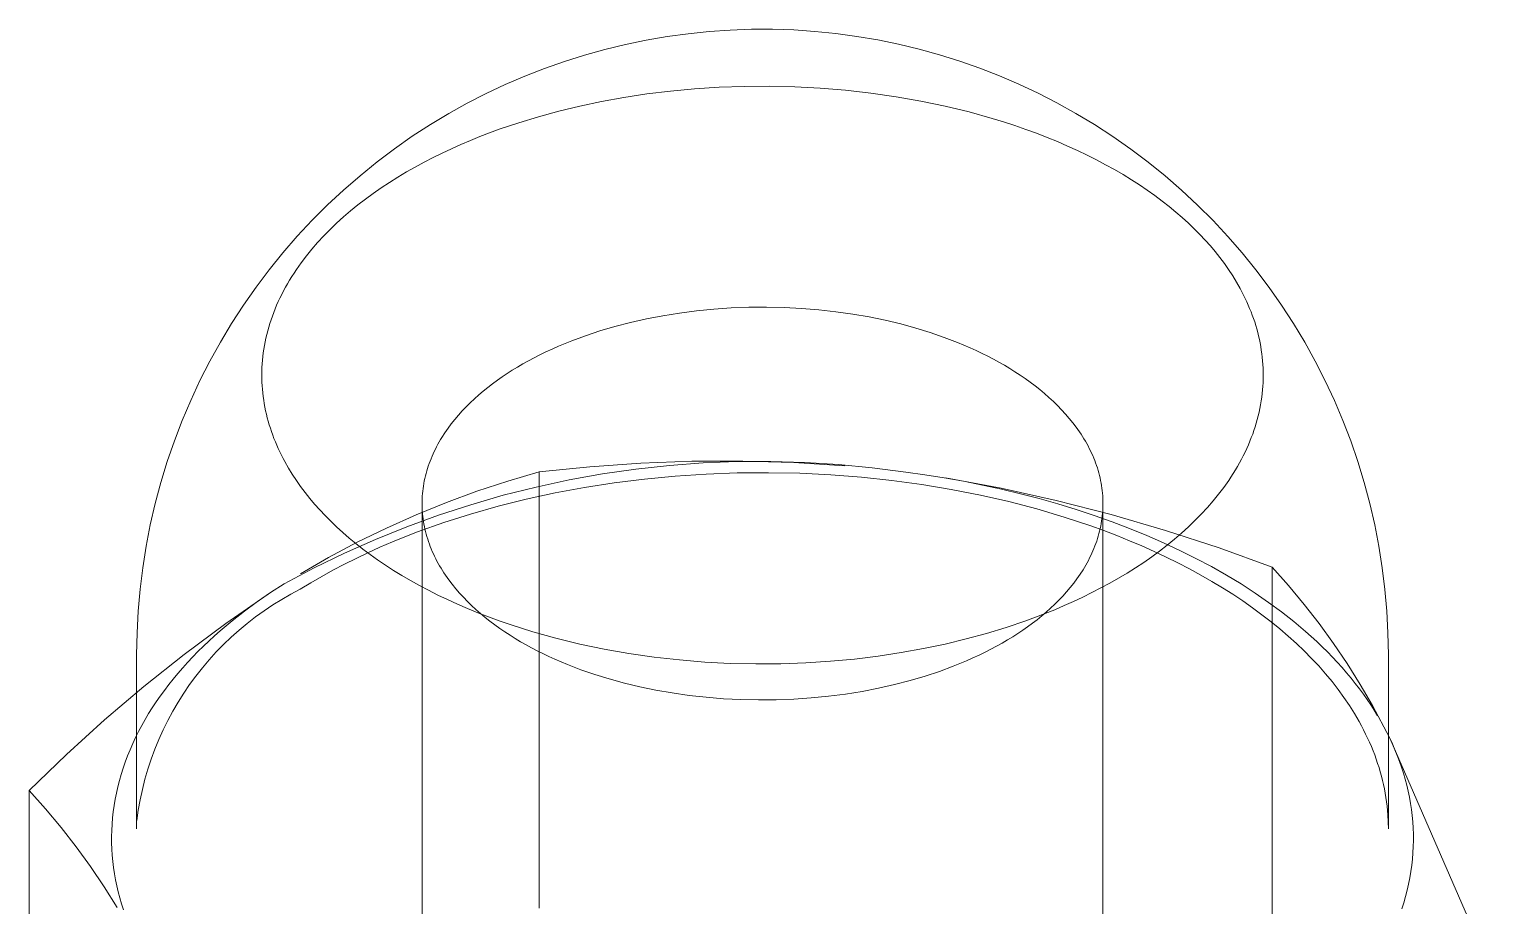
# Model space of a CAD drawing. Header units: inches. Extents: x -4 to 200, y 0 to 129.
# Drawn here: x 164.627 to 165.141, y 93.735 to 94.042 of the extents above; entities that cross this region are included whole.
import ezdxf

# ---------------------------------------------------------------- set-up
doc = ezdxf.new("R2010")
doc.units = ezdxf.units.IN
doc.layers.add('ZANO_R', color=7, linetype='Continuous', lineweight=0)

msp = doc.modelspace()

# ---------------------------------------------------------------- linework, layer by layer
at = {"layer": 'ZANO_R'}
for p, q in [((164.83576, 94.03694), (164.84303, 94.03844)), ((164.84303, 94.03844), (164.85035, 94.0397)), ((164.85035, 94.0397), (164.8577, 94.0407)), ((164.8577, 94.0407), (164.86509, 94.04146)), ((164.86509, 94.04146), (164.8725, 94.04197)), ((164.8725, 94.04197), (164.87992, 94.04223)), ((164.87992, 94.04223), (164.88734, 94.04223)), ((164.88734, 94.04223), (164.89476, 94.04199)), ((164.89476, 94.04199), (164.90217, 94.04149)), ((164.90217, 94.04149), (164.90956, 94.04074)), ((164.90956, 94.04074), (164.91692, 94.03975)), ((164.91692, 94.03975), (164.92424, 94.0385)), ((164.92424, 94.0385), (164.93151, 94.03701)), ((164.81431, 94.03097), (164.82139, 94.0332)), ((164.82139, 94.0332), (164.82854, 94.03519)), ((164.82854, 94.03519), (164.83576, 94.03694)), ((164.93151, 94.03701), (164.93873, 94.03528)), ((164.93873, 94.03528), (164.94589, 94.0333)), ((164.94589, 94.0333), (164.95297, 94.03108)), ((164.80039, 94.0258), (164.8073, 94.0285)), ((164.8073, 94.0285), (164.81431, 94.03097)), ((164.95297, 94.03108), (164.95998, 94.02862)), ((164.95998, 94.02862), (164.9669, 94.02593)), ((164.78685, 94.01969), (164.79357, 94.02286)), ((164.79357, 94.02286), (164.80039, 94.0258)), ((164.9669, 94.02593), (164.97372, 94.023)), ((164.97372, 94.023), (164.98044, 94.01984)), ((164.78025, 94.0163), (164.78685, 94.01969)), ((164.83516, 94.0183), (164.82731, 94.01688)), ((164.84324, 94.01953), (164.83516, 94.0183)), ((164.85152, 94.02054), (164.84324, 94.01953)), ((164.85999, 94.02133), (164.85152, 94.02054)), ((164.86861, 94.02189), (164.85999, 94.02133)), ((164.87735, 94.0222), (164.86861, 94.02189)), ((164.88619, 94.02226), (164.87735, 94.0222)), ((164.89509, 94.02206), (164.88619, 94.02226)), ((164.90403, 94.02159), (164.89509, 94.02206)), ((164.91296, 94.02086), (164.90403, 94.02159)), ((164.92184, 94.01986), (164.91296, 94.02086)), ((164.93065, 94.01859), (164.92184, 94.01986)), ((164.93935, 94.01706), (164.93065, 94.01859)), ((164.98044, 94.01984), (164.98705, 94.01646)), ((164.7674, 94.00886), (164.77376, 94.01269)), ((164.77376, 94.01269), (164.78025, 94.0163)), ((164.81235, 94.0135), (164.80527, 94.01157)), ((164.8197, 94.01527), (164.81235, 94.0135)), ((164.82731, 94.01688), (164.8197, 94.01527)), ((164.94789, 94.01528), (164.93935, 94.01706)), ((164.95625, 94.01324), (164.94789, 94.01528)), ((164.9644, 94.01096), (164.95625, 94.01324)), ((164.98705, 94.01646), (164.99375, 94.01274)), ((164.99375, 94.01274), (165.0003, 94.0088)), ((164.76098, 94.00469), (164.7674, 94.00886)), ((164.79835, 94.00946), (164.79147, 94.00713)), ((164.80527, 94.01157), (164.79835, 94.00946)), ((164.96839, 94.00973), (164.9644, 94.01096)), ((164.97231, 94.00845), (164.96839, 94.00973)), ((164.97616, 94.00712), (164.97231, 94.00845)), ((165.0003, 94.0088), (165.00672, 94.00462)), ((164.75471, 94.00029), (164.76098, 94.00469)), ((164.78133, 94.00322), (164.778, 94.0018)), ((164.78468, 94.00458), (164.78133, 94.00322)), ((164.79147, 94.00713), (164.78468, 94.00458)), ((164.97993, 94.00573), (164.97616, 94.00712)), ((164.98364, 94.00429), (164.97993, 94.00573)), ((164.98727, 94.0028), (164.98364, 94.00429)), ((164.99081, 94.00127), (164.98727, 94.0028)), ((165.00672, 94.00462), (165.01299, 94.00022)), ((164.74859, 93.99568), (164.75471, 94.00029)), ((164.76824, 93.99723), (164.76508, 93.99559)), ((164.77145, 93.99881), (164.76824, 93.99723)), ((164.77471, 94.00033), (164.77145, 93.99881)), ((164.778, 94.0018), (164.77471, 94.00033)), ((164.99428, 93.99969), (164.99081, 94.00127)), ((164.99766, 93.99807), (164.99428, 93.99969)), ((165.00095, 93.99642), (164.99766, 93.99807)), ((165.01299, 94.00022), (165.0191, 93.99561)), ((164.74264, 93.99086), (164.74859, 93.99568)), ((164.75891, 93.99216), (164.7559, 93.99036)), ((164.76197, 93.9939), (164.75891, 93.99216)), ((164.76508, 93.99559), (164.76197, 93.9939)), ((165.00415, 93.99472), (165.00095, 93.99642)), ((165.00726, 93.99298), (165.00415, 93.99472)), ((165.01028, 93.99122), (165.00726, 93.99298)), ((165.0191, 93.99561), (165.02504, 93.99079)), ((164.73686, 93.98583), (164.74264, 93.99086)), ((164.75296, 93.98851), (164.75009, 93.98661)), ((164.7559, 93.99036), (164.75296, 93.98851)), ((165.01321, 93.98942), (165.01028, 93.99122)), ((165.01604, 93.98759), (165.01321, 93.98942)), ((165.01878, 93.98574), (165.01604, 93.98759)), ((165.02504, 93.99079), (165.03082, 93.98576)), ((164.73126, 93.9806), (164.73686, 93.98583)), ((164.74455, 93.98266), (164.7419, 93.98061)), ((164.74728, 93.98466), (164.74455, 93.98266)), ((164.75009, 93.98661), (164.74728, 93.98466)), ((165.02142, 93.98386), (165.01878, 93.98574)), ((165.02397, 93.98196), (165.02142, 93.98386)), ((165.02642, 93.98004), (165.02397, 93.98196)), ((165.03082, 93.98576), (165.03641, 93.98054)), ((164.72585, 93.97519), (164.73126, 93.9806)), ((164.73932, 93.97852), (164.73683, 93.97638)), ((164.7419, 93.98061), (164.73932, 93.97852)), ((165.02877, 93.9781), (165.02642, 93.98004)), ((165.03103, 93.97615), (165.02877, 93.9781)), ((165.03641, 93.98054), (165.04182, 93.97512)), ((164.72062, 93.96958), (164.72585, 93.97519)), ((164.73212, 93.97197), (164.7299, 93.96971)), ((164.73443, 93.9742), (164.73212, 93.97197)), ((164.73683, 93.97638), (164.73443, 93.9742)), ((165.03319, 93.97418), (165.03103, 93.97615)), ((165.03526, 93.9722), (165.03319, 93.97418)), ((165.03723, 93.97021), (165.03526, 93.9722)), ((165.04182, 93.97512), (165.04704, 93.96952)), ((164.7156, 93.9638), (164.72062, 93.96958)), ((164.72777, 93.96741), (164.72575, 93.96508)), ((164.7299, 93.96971), (164.72777, 93.96741)), ((165.0391, 93.96822), (165.03723, 93.97021)), ((165.04088, 93.96622), (165.0391, 93.96822)), ((165.04704, 93.96952), (165.05206, 93.96374)), ((164.71078, 93.95785), (164.7156, 93.9638)), ((164.72383, 93.96271), (164.72201, 93.96031)), ((164.72575, 93.96508), (164.72383, 93.96271)), ((165.04259, 93.96419), (165.04088, 93.96622)), ((165.04423, 93.96213), (165.04259, 93.96419)), ((165.0458, 93.96002), (165.04423, 93.96213)), ((165.05206, 93.96374), (165.05687, 93.95778)), ((164.70617, 93.95173), (164.71078, 93.95785)), ((164.71948, 93.95665), (164.71869, 93.95542)), ((164.7203, 93.95788), (164.71948, 93.95665)), ((164.72201, 93.96031), (164.7203, 93.95788)), ((165.0473, 93.95788), (165.0458, 93.96002)), ((165.04873, 93.9557), (165.0473, 93.95788)), ((165.05687, 93.95778), (165.06147, 93.95167)), ((164.70178, 93.94545), (164.70617, 93.95173)), ((164.71649, 93.9517), (164.71582, 93.95044)), ((164.7172, 93.95294), (164.71649, 93.9517)), ((164.71793, 93.95419), (164.7172, 93.95294)), ((164.71869, 93.95542), (164.71793, 93.95419)), ((165.05009, 93.95349), (165.04873, 93.9557)), ((165.05136, 93.95124), (165.05009, 93.95349)), ((165.05197, 93.9501), (165.05136, 93.95124)), ((165.06147, 93.95167), (165.06586, 93.94539)), ((164.71396, 93.94666), (164.71339, 93.94539)), ((164.71455, 93.94792), (164.71396, 93.94666)), ((164.71517, 93.94919), (164.71455, 93.94792)), ((164.71582, 93.95044), (164.71517, 93.94919)), ((165.05255, 93.94896), (165.05197, 93.9501)), ((165.05311, 93.9478), (165.05255, 93.94896)), ((165.05366, 93.94664), (165.05311, 93.9478)), ((165.05417, 93.94547), (165.05366, 93.94664)), ((164.69761, 93.93903), (164.70178, 93.94545)), ((164.71188, 93.94156), (164.71143, 93.94028)), ((164.71235, 93.94284), (164.71188, 93.94156)), ((164.71286, 93.94411), (164.71235, 93.94284)), ((164.71339, 93.94539), (164.71286, 93.94411)), ((164.83746, 93.93934), (164.84306, 93.9406)), ((164.84306, 93.9406), (164.84881, 93.94171)), ((164.84881, 93.94171), (164.85468, 93.94266)), ((164.85468, 93.94266), (164.86067, 93.94343)), ((164.86067, 93.94343), (164.86674, 93.94403)), ((164.86674, 93.94403), (164.87287, 93.94445)), ((164.87287, 93.94445), (164.87903, 93.94469)), ((164.87903, 93.94469), (164.88521, 93.94474)), ((164.88521, 93.94474), (164.89138, 93.9446)), ((164.89138, 93.9446), (164.89751, 93.94428)), ((164.89751, 93.94428), (164.90359, 93.94379)), ((164.90359, 93.94379), (164.90957, 93.94312)), ((164.90957, 93.94312), (164.91545, 93.94227)), ((164.91545, 93.94227), (164.92121, 93.94127)), ((164.92121, 93.94127), (164.92682, 93.94011)), ((165.05467, 93.94429), (165.05417, 93.94547)), ((165.05515, 93.94311), (165.05467, 93.94429)), ((165.0556, 93.94192), (165.05515, 93.94311)), ((165.05602, 93.94072), (165.0556, 93.94192)), ((165.05643, 93.93951), (165.05602, 93.94072)), ((165.06586, 93.94539), (165.07003, 93.93897)), ((164.69367, 93.93246), (164.69761, 93.93903)), ((164.71026, 93.93642), (164.70993, 93.93513)), ((164.71062, 93.93771), (164.71026, 93.93642)), ((164.71101, 93.93899), (164.71062, 93.93771)), ((164.71143, 93.94028), (164.71101, 93.93899)), ((164.82173, 93.9347), (164.82678, 93.93637)), ((164.82678, 93.93637), (164.83203, 93.93793)), ((164.83203, 93.93793), (164.83746, 93.93934)), ((164.92682, 93.94011), (164.93227, 93.93881)), ((164.93227, 93.93881), (164.93753, 93.93737)), ((164.93753, 93.93737), (164.94261, 93.9358)), ((164.94261, 93.9358), (164.94749, 93.93412)), ((165.05681, 93.9383), (165.05643, 93.93951)), ((165.05716, 93.93708), (165.05681, 93.9383)), ((165.05749, 93.93586), (165.05716, 93.93708)), ((165.0578, 93.93463), (165.05749, 93.93586)), ((165.07003, 93.93897), (165.07397, 93.93241)), ((164.68996, 93.92576), (164.69367, 93.93246)), ((164.70911, 93.93126), (164.70889, 93.92997)), ((164.70935, 93.93255), (164.70911, 93.93126)), ((164.70963, 93.93384), (164.70935, 93.93255)), ((164.70993, 93.93513), (164.70963, 93.93384)), ((164.81003, 93.93001), (164.81226, 93.931)), ((164.81226, 93.931), (164.81455, 93.93196)), ((164.81455, 93.93196), (164.81689, 93.9329)), ((164.81689, 93.9329), (164.82173, 93.9347)), ((164.94749, 93.93412), (164.95215, 93.93233)), ((164.95215, 93.93233), (164.95659, 93.93045)), ((164.95659, 93.93045), (164.95873, 93.92948)), ((165.05808, 93.93339), (165.0578, 93.93463)), ((165.05833, 93.93215), (165.05808, 93.93339)), ((165.05856, 93.9309), (165.05833, 93.93215)), ((165.05876, 93.92965), (165.05856, 93.9309)), ((165.07397, 93.93241), (165.07767, 93.92571)), ((164.68648, 93.91894), (164.68996, 93.92576)), ((164.70842, 93.92611), (164.70832, 93.92482)), ((164.70855, 93.9274), (164.70842, 93.92611)), ((164.70871, 93.92868), (164.70855, 93.9274)), ((164.70889, 93.92997), (164.70871, 93.92868)), ((164.79975, 93.92477), (164.80169, 93.92586)), ((164.80169, 93.92586), (164.80369, 93.92692)), ((164.80369, 93.92692), (164.80574, 93.92797)), ((164.80574, 93.92797), (164.80786, 93.929)), ((164.80786, 93.929), (164.81003, 93.93001)), ((164.95873, 93.92948), (164.96081, 93.92849)), ((164.96081, 93.92849), (164.96284, 93.92748)), ((164.96284, 93.92748), (164.96481, 93.92645)), ((164.96481, 93.92645), (164.96673, 93.9254)), ((164.96673, 93.9254), (164.96864, 93.92432)), ((165.05894, 93.92839), (165.05876, 93.92965)), ((165.05908, 93.92713), (165.05894, 93.92839)), ((165.05921, 93.92587), (165.05908, 93.92713)), ((165.0593, 93.9246), (165.05921, 93.92587)), ((165.07767, 93.92571), (165.08115, 93.91889)), ((164.7082, 93.92226), (164.70818, 93.92097)), ((164.70818, 93.92097), (164.7082, 93.9197)), ((164.70824, 93.92354), (164.7082, 93.92226)), ((164.70832, 93.92482), (164.70824, 93.92354)), ((164.79081, 93.91905), (164.79253, 93.92026)), ((164.79253, 93.92026), (164.79428, 93.92143)), ((164.79428, 93.92143), (164.79605, 93.92256)), ((164.79605, 93.92256), (164.79787, 93.92367)), ((164.79787, 93.92367), (164.79975, 93.92477)), ((164.96864, 93.92432), (164.97051, 93.9232)), ((164.97051, 93.9232), (164.97236, 93.92205)), ((164.97236, 93.92205), (164.97418, 93.92086)), ((164.97418, 93.92086), (164.97596, 93.91964)), ((165.05937, 93.92333), (165.0593, 93.9246)), ((165.05941, 93.92205), (165.05937, 93.92333)), ((165.0594, 93.9195), (165.05942, 93.92078)), ((165.05942, 93.92078), (165.05941, 93.92205)), ((164.68324, 93.91199), (164.68648, 93.91894)), ((164.7082, 93.9197), (164.70824, 93.91842)), ((164.70824, 93.91842), (164.7083, 93.91715)), ((164.7083, 93.91715), (164.7084, 93.91588)), ((164.7084, 93.91588), (164.70852, 93.91462)), ((164.78431, 93.91392), (164.78587, 93.91525)), ((164.78587, 93.91525), (164.78748, 93.91655)), ((164.78748, 93.91655), (164.78913, 93.91782)), ((164.78913, 93.91782), (164.79081, 93.91905)), ((164.97596, 93.91964), (164.97771, 93.91839)), ((164.97771, 93.91839), (164.97942, 93.9171)), ((164.97942, 93.9171), (164.98109, 93.91578)), ((164.98109, 93.91578), (164.98271, 93.91443)), ((165.05906, 93.91436), (165.05919, 93.91564)), ((165.05919, 93.91564), (165.05929, 93.91693)), ((165.05929, 93.91693), (165.05936, 93.91821)), ((165.05936, 93.91821), (165.0594, 93.9195)), ((165.08115, 93.91889), (165.08438, 93.91195)), ((164.68025, 93.90494), (164.68324, 93.91199)), ((164.70852, 93.91462), (164.70867, 93.91336)), ((164.70867, 93.91336), (164.70884, 93.9121)), ((164.70884, 93.9121), (164.70904, 93.91085)), ((164.70904, 93.91085), (164.70927, 93.9096)), ((164.77848, 93.9083), (164.77987, 93.90975)), ((164.77987, 93.90975), (164.7813, 93.91117)), ((164.7813, 93.91117), (164.78278, 93.91256)), ((164.78278, 93.91256), (164.78431, 93.91392)), ((164.98271, 93.91443), (164.98429, 93.91304)), ((164.98429, 93.91304), (164.98582, 93.91163)), ((164.98582, 93.91163), (164.9873, 93.91019)), ((164.9873, 93.91019), (164.98873, 93.90871)), ((165.05825, 93.9092), (165.0585, 93.91049)), ((165.0585, 93.91049), (165.05871, 93.91178)), ((165.05871, 93.91178), (165.0589, 93.91307)), ((165.0589, 93.91307), (165.05906, 93.91436)), ((165.08438, 93.91195), (165.08737, 93.9049)), ((164.67751, 93.89779), (164.68025, 93.90494)), ((164.70927, 93.9096), (164.70953, 93.90836)), ((164.70953, 93.90836), (164.70981, 93.90713)), ((164.70981, 93.90713), (164.71011, 93.9059)), ((164.71011, 93.9059), (164.71044, 93.90467)), ((164.71044, 93.90467), (164.7108, 93.90345)), ((164.77466, 93.90377), (164.77588, 93.90531)), ((164.77588, 93.90531), (164.77715, 93.90682)), ((164.77715, 93.90682), (164.77848, 93.9083)), ((164.98873, 93.90871), (164.9901, 93.90721)), ((164.9901, 93.90721), (164.99142, 93.90568)), ((164.99142, 93.90568), (164.99267, 93.90413)), ((165.05698, 93.90404), (165.05734, 93.90533)), ((165.05734, 93.90533), (165.05767, 93.90662)), ((165.05767, 93.90662), (165.05798, 93.90791)), ((165.05798, 93.90791), (165.05825, 93.9092)), ((165.08737, 93.9049), (165.09011, 93.89775)), ((164.7108, 93.90345), (164.71118, 93.90224)), ((164.71118, 93.90224), (164.71158, 93.90103)), ((164.71158, 93.90103), (164.71201, 93.89984)), ((164.71201, 93.89984), (164.71246, 93.89864)), ((164.77136, 93.89902), (164.7724, 93.90063)), ((164.7724, 93.90063), (164.7735, 93.90221)), ((164.7735, 93.90221), (164.77466, 93.90377)), ((164.99267, 93.90413), (164.99387, 93.90255)), ((164.99387, 93.90255), (164.99499, 93.90094)), ((164.99499, 93.90094), (164.99553, 93.90013)), ((164.99553, 93.90013), (164.99606, 93.89931)), ((165.05525, 93.89891), (165.05573, 93.90019)), ((165.05573, 93.90019), (165.05617, 93.90147)), ((165.05617, 93.90147), (165.05659, 93.90276)), ((165.05659, 93.90276), (165.05698, 93.90404)), ((164.67502, 93.89055), (164.67751, 93.89779)), ((164.71246, 93.89864), (164.71293, 93.89746)), ((164.71293, 93.89746), (164.71343, 93.89628)), ((164.71343, 93.89628), (164.71395, 93.89511)), ((164.71395, 93.89511), (164.71449, 93.89395)), ((164.76865, 93.89407), (164.76906, 93.89491)), ((164.76906, 93.89491), (164.76949, 93.89574)), ((164.76949, 93.89574), (164.76993, 93.89657)), ((164.76993, 93.89657), (164.77039, 93.89739)), ((164.77039, 93.89739), (164.77087, 93.89821)), ((164.77087, 93.89821), (164.77136, 93.89902)), ((164.99606, 93.89931), (164.99656, 93.89849)), ((164.99656, 93.89849), (164.99705, 93.89767)), ((164.99705, 93.89767), (164.99753, 93.89683)), ((164.99753, 93.89683), (164.99798, 93.896)), ((164.99798, 93.896), (164.99842, 93.89516)), ((164.99842, 93.89516), (164.99884, 93.89431)), ((164.99884, 93.89431), (164.99924, 93.89346)), ((165.05306, 93.89383), (165.05365, 93.89509)), ((165.05365, 93.89509), (165.05421, 93.89636)), ((165.05421, 93.89636), (165.05474, 93.89764)), ((165.05474, 93.89764), (165.05525, 93.89891)), ((165.09011, 93.89775), (165.0926, 93.89051)), ((164.67278, 93.88322), (164.67502, 93.89055)), ((164.71449, 93.89395), (164.71505, 93.8928)), ((164.71505, 93.8928), (164.71564, 93.89165)), ((164.71564, 93.89165), (164.71624, 93.89051)), ((164.71624, 93.89051), (164.71752, 93.88826)), ((164.76658, 93.88895), (164.76688, 93.88981)), ((164.76688, 93.88981), (164.7672, 93.89067)), ((164.7672, 93.89067), (164.76753, 93.89153)), ((164.76753, 93.89153), (164.76789, 93.89238)), ((164.76789, 93.89238), (164.76826, 93.89323)), ((164.76826, 93.89323), (164.76865, 93.89407)), ((164.84114, 93.88996), (164.82327, 93.88872)), ((164.83941, 93.88787), (164.85121, 93.88916)), ((164.85904, 93.89062), (164.84114, 93.88996)), ((164.85121, 93.88916), (164.86304, 93.89004)), ((164.87695, 93.89069), (164.85904, 93.89062)), ((164.86304, 93.89004), (164.8749, 93.89052)), ((164.8749, 93.89052), (164.88676, 93.89059)), ((164.89485, 93.89018), (164.87695, 93.89069)), ((164.88676, 93.89059), (164.89862, 93.89025)), ((164.91272, 93.88908), (164.89485, 93.89018)), ((164.89862, 93.89025), (164.91047, 93.88951)), ((164.91047, 93.88951), (164.92228, 93.88835)), ((164.99924, 93.89346), (164.99962, 93.8926)), ((164.99962, 93.8926), (164.99998, 93.89175)), ((164.99998, 93.89175), (165.00033, 93.89088)), ((165.00033, 93.89088), (165.00065, 93.89002)), ((165.00065, 93.89002), (165.00096, 93.88915)), ((165.00096, 93.88915), (165.00125, 93.88828)), ((165.0504, 93.88881), (165.05111, 93.89006)), ((165.05111, 93.89006), (165.05179, 93.89131)), ((165.05179, 93.89131), (165.05244, 93.89257)), ((165.05244, 93.89257), (165.05306, 93.89383)), ((165.0926, 93.89051), (165.09484, 93.88319)), ((164.71752, 93.88826), (164.71887, 93.88605)), ((164.71887, 93.88605), (164.7203, 93.88387)), ((164.76517, 93.88371), (164.76536, 93.88459)), ((164.76536, 93.88459), (164.76556, 93.88547)), ((164.76556, 93.88547), (164.76579, 93.88634)), ((164.76579, 93.88634), (164.76603, 93.88722)), ((164.76603, 93.88722), (164.76629, 93.88809)), ((164.76629, 93.88809), (164.76658, 93.88895)), ((164.80546, 93.88689), (164.7945, 93.88369)), ((164.80439, 93.88158), (164.81599, 93.88407)), ((164.82327, 93.88872), (164.80546, 93.88689)), ((164.80546, 93.88689), (164.80546, 93.73378)), ((164.81599, 93.88407), (164.82767, 93.88617)), ((164.82767, 93.88617), (164.83941, 93.88787)), ((164.8424, 93.88436), (164.83179, 93.88303)), ((164.85315, 93.88538), (164.8424, 93.88436)), ((164.86401, 93.8861), (164.85315, 93.88538)), ((164.87497, 93.88651), (164.86401, 93.8861)), ((164.88594, 93.88661), (164.87497, 93.88651)), ((164.89687, 93.88639), (164.88594, 93.88661)), ((164.90772, 93.88586), (164.89687, 93.88639)), ((164.91848, 93.88503), (164.90772, 93.88586)), ((164.92913, 93.8839), (164.91848, 93.88503)), ((164.92228, 93.88835), (164.93404, 93.88679)), ((164.93404, 93.88679), (164.94078, 93.88585)), ((164.94078, 93.88585), (164.94753, 93.88478)), ((164.94753, 93.88478), (164.95426, 93.88359)), ((164.96748, 93.88113), (164.94797, 93.88477)), ((165.00125, 93.88828), (165.00152, 93.8874)), ((165.00152, 93.8874), (165.00177, 93.88653)), ((165.00177, 93.88653), (165.002, 93.88565)), ((165.002, 93.88565), (165.00221, 93.88476)), ((165.00221, 93.88476), (165.0024, 93.88388)), ((165.04731, 93.88387), (165.04812, 93.8851)), ((165.04812, 93.8851), (165.04891, 93.88633)), ((165.04891, 93.88633), (165.04967, 93.88757)), ((165.04967, 93.88757), (165.0504, 93.88881)), ((164.6708, 93.87583), (164.67278, 93.88322)), ((164.7203, 93.88387), (164.7218, 93.88173)), ((164.7218, 93.88173), (164.72338, 93.87962)), ((164.72338, 93.87962), (164.72502, 93.87756)), ((164.76447, 93.87839), (164.76453, 93.87928)), ((164.76453, 93.87928), (164.76462, 93.88017)), ((164.76462, 93.88017), (164.76473, 93.88106)), ((164.76473, 93.88106), (164.76486, 93.88194)), ((164.76486, 93.88194), (164.765, 93.88283)), ((164.765, 93.88283), (164.76517, 93.88371)), ((164.78365, 93.88012), (164.77293, 93.87618)), ((164.7945, 93.88369), (164.78365, 93.88012)), ((164.79288, 93.87868), (164.80439, 93.88158)), ((164.81105, 93.8795), (164.80096, 93.87731)), ((164.82134, 93.88141), (164.81105, 93.8795)), ((164.83179, 93.88303), (164.82134, 93.88141)), ((164.93965, 93.88247), (164.92913, 93.8839)), ((164.95002, 93.88075), (164.93965, 93.88247)), ((164.96022, 93.87874), (164.95002, 93.88075)), ((164.95426, 93.88359), (164.96097, 93.88227)), ((164.96097, 93.88227), (164.96765, 93.88081)), ((164.98685, 93.87684), (164.96748, 93.88113)), ((164.96765, 93.88081), (164.97428, 93.87923)), ((164.97428, 93.87923), (164.98086, 93.87752)), ((165.0024, 93.88388), (165.00257, 93.88299)), ((165.00257, 93.88299), (165.00272, 93.88211)), ((165.00272, 93.88211), (165.00285, 93.88122)), ((165.00285, 93.88122), (165.00296, 93.88033)), ((165.00296, 93.88033), (165.00305, 93.87944)), ((165.00305, 93.87944), (165.00313, 93.87855)), ((165.04186, 93.87668), (165.04378, 93.87905)), ((165.04378, 93.87905), (165.0456, 93.88145)), ((165.0456, 93.88145), (165.04731, 93.88387)), ((165.09484, 93.88319), (165.09682, 93.8758)), ((164.66907, 93.86836), (164.6708, 93.87583)), ((164.72502, 93.87756), (164.72672, 93.87554)), ((164.72672, 93.87554), (164.7285, 93.87353)), ((164.77293, 93.87618), (164.76235, 93.87187)), ((164.76438, 93.87572), (164.76439, 93.87661)), ((164.76439, 93.87483), (164.76438, 93.87572)), ((164.76439, 93.87661), (164.76442, 93.8775)), ((164.76443, 93.87393), (164.76439, 93.87483)), ((164.76442, 93.8775), (164.76447, 93.87839)), ((164.76448, 93.87304), (164.76443, 93.87393)), ((164.7702, 93.87171), (164.78148, 93.87539)), ((164.79107, 93.87484), (164.78141, 93.8721)), ((164.78148, 93.87539), (164.79288, 93.87868)), ((164.80096, 93.87731), (164.79107, 93.87484)), ((164.97024, 93.87645), (164.96022, 93.87874)), ((164.98005, 93.87388), (164.97024, 93.87645)), ((164.98964, 93.87104), (164.98005, 93.87388)), ((164.98086, 93.87752), (164.98738, 93.87568)), ((165.00607, 93.87192), (164.98685, 93.87684)), ((164.98738, 93.87568), (164.99381, 93.87371)), ((164.99381, 93.87371), (165.00016, 93.87162)), ((165.00313, 93.87855), (165.00318, 93.87765)), ((165.00319, 93.87409), (165.00314, 93.8732)), ((165.00318, 93.87765), (165.00321, 93.87676)), ((165.00321, 93.87498), (165.00319, 93.87409)), ((165.00321, 93.87676), (165.00322, 93.87587)), ((165.00322, 93.87587), (165.00321, 93.87498)), ((165.00322, 93.87498), (165.00322, 93.58458)), ((165.03771, 93.87204), (165.03983, 93.87434)), ((165.03983, 93.87434), (165.04186, 93.87668)), ((165.09682, 93.8758), (165.09854, 93.86834)), ((164.7285, 93.87353), (164.73038, 93.87154)), ((164.73038, 93.87154), (164.73235, 93.86955)), ((164.73235, 93.86955), (164.73441, 93.86757)), ((164.76235, 93.87187), (164.75193, 93.8672)), ((164.75905, 93.86764), (164.7702, 93.87171)), ((164.772, 93.86909), (164.76284, 93.86582)), ((164.76438, 93.58458), (164.76438, 93.87304)), ((164.76455, 93.87215), (164.76448, 93.87304)), ((164.76464, 93.87126), (164.76455, 93.87215)), ((164.76475, 93.87037), (164.76464, 93.87126)), ((164.76488, 93.86948), (164.76475, 93.87037)), ((164.76503, 93.86859), (164.76488, 93.86948)), ((164.76521, 93.86771), (164.76503, 93.86859)), ((164.78141, 93.8721), (164.772, 93.86909)), ((164.99899, 93.86792), (164.98964, 93.87104)), ((165.00016, 93.87162), (165.00642, 93.8694)), ((165.0026, 93.86876), (165.00243, 93.86788)), ((165.00275, 93.86964), (165.0026, 93.86876)), ((165.00287, 93.87053), (165.00275, 93.86964)), ((165.00298, 93.87142), (165.00287, 93.87053)), ((165.00307, 93.87231), (165.00298, 93.87142)), ((165.00314, 93.8732), (165.00307, 93.87231)), ((165.02512, 93.86637), (165.00607, 93.87192)), ((165.00642, 93.8694), (165.01256, 93.86706)), ((165.03317, 93.86756), (165.03549, 93.86978)), ((165.03549, 93.86978), (165.03771, 93.87204)), ((164.66761, 93.86084), (164.66907, 93.86836)), ((164.73441, 93.86757), (164.73657, 93.8656)), ((164.73657, 93.8656), (164.73883, 93.86365)), ((164.73883, 93.86365), (164.74118, 93.86171)), ((164.75193, 93.8672), (164.74168, 93.86218)), ((164.74805, 93.86319), (164.75905, 93.86764)), ((164.75837, 93.86408), (164.75397, 93.86229)), ((164.76284, 93.86582), (164.75837, 93.86408)), ((164.7654, 93.86682), (164.76521, 93.86771)), ((164.76561, 93.86594), (164.7654, 93.86682)), ((164.76584, 93.86506), (164.76561, 93.86594)), ((164.76609, 93.86418), (164.76584, 93.86506)), ((164.76636, 93.86331), (164.76609, 93.86418)), ((165.00357, 93.86627), (164.99899, 93.86792)), ((165.00131, 93.8635), (165.00103, 93.86264)), ((165.00157, 93.86437), (165.00131, 93.8635)), ((165.00182, 93.86524), (165.00157, 93.86437)), ((165.00204, 93.86612), (165.00182, 93.86524)), ((165.00225, 93.867), (165.00204, 93.86612)), ((165.00243, 93.86788), (165.00225, 93.867)), ((165.00808, 93.86454), (165.00357, 93.86627)), ((165.01252, 93.86275), (165.00808, 93.86454)), ((165.01256, 93.86706), (165.01858, 93.8646)), ((165.01858, 93.8646), (165.02447, 93.86203)), ((165.04398, 93.86019), (165.02512, 93.86637)), ((165.02828, 93.86323), (165.03077, 93.86537)), ((165.03077, 93.86537), (165.03317, 93.86756)), ((165.09854, 93.86834), (165.1, 93.86082)), ((164.66641, 93.85328), (164.66761, 93.86084)), ((164.72654, 93.85318), (164.73721, 93.85837)), ((164.74168, 93.86218), (164.7316, 93.85681)), ((164.73721, 93.85837), (164.74805, 93.86319)), ((164.74118, 93.86171), (164.74363, 93.85979)), ((164.7454, 93.8585), (164.74123, 93.85652)), ((164.74363, 93.85979), (164.74618, 93.85789)), ((164.74964, 93.86043), (164.7454, 93.8585)), ((164.75397, 93.86229), (164.74964, 93.86043)), ((164.76664, 93.86244), (164.76636, 93.86331)), ((164.76695, 93.86157), (164.76664, 93.86244)), ((164.76728, 93.8607), (164.76695, 93.86157)), ((164.76762, 93.85984), (164.76728, 93.8607)), ((164.76799, 93.85898), (164.76762, 93.85984)), ((164.76837, 93.85813), (164.76799, 93.85898)), ((164.99934, 93.85836), (164.99895, 93.85752)), ((164.99972, 93.85921), (164.99934, 93.85836)), ((165.00007, 93.86006), (164.99972, 93.85921)), ((165.00041, 93.86091), (165.00007, 93.86006)), ((165.00073, 93.86177), (165.00041, 93.86091)), ((165.00103, 93.86264), (165.00073, 93.86177)), ((165.01688, 93.8609), (165.01252, 93.86275)), ((165.02118, 93.85898), (165.01688, 93.8609)), ((165.02032, 93.85709), (165.02305, 93.85909)), ((165.02539, 93.857), (165.02118, 93.85898)), ((165.02305, 93.85909), (165.02571, 93.86114)), ((165.02447, 93.86203), (165.03023, 93.85934)), ((165.02571, 93.86114), (165.02828, 93.86323)), ((165.03023, 93.85934), (165.03583, 93.85655)), ((165.06262, 93.8534), (165.04398, 93.86019)), ((165.1, 93.86082), (165.10119, 93.85326)), ((164.66548, 93.84568), (164.66641, 93.85328)), ((164.71605, 93.84762), (164.72654, 93.85318)), ((164.7316, 93.85681), (164.72171, 93.85109)), ((164.73714, 93.85448), (164.73313, 93.85237)), ((164.74123, 93.85652), (164.73714, 93.85448)), ((164.74618, 93.85789), (164.74882, 93.85601)), ((164.74882, 93.85601), (164.75156, 93.85416)), ((164.75156, 93.85416), (164.75439, 93.85233)), ((164.76877, 93.85728), (164.76837, 93.85813)), ((164.76919, 93.85643), (164.76877, 93.85728)), ((164.76962, 93.85559), (164.76919, 93.85643)), ((164.77008, 93.85475), (164.76962, 93.85559)), ((164.77055, 93.85392), (164.77008, 93.85475)), ((164.77104, 93.85309), (164.77055, 93.85392)), ((164.99673, 93.85338), (164.99624, 93.85257)), ((164.99721, 93.8542), (164.99673, 93.85338)), ((164.99767, 93.85502), (164.99721, 93.8542)), ((164.99812, 93.85585), (164.99767, 93.85502)), ((164.99854, 93.85668), (164.99812, 93.85585)), ((164.99895, 93.85752), (164.99854, 93.85668)), ((165.0117, 93.85139), (165.01464, 93.85324)), ((165.01464, 93.85324), (165.01751, 93.85514)), ((165.01751, 93.85514), (165.02032, 93.85709)), ((165.02953, 93.85496), (165.02539, 93.857)), ((165.03358, 93.85285), (165.02953, 93.85496)), ((165.03583, 93.85655), (165.04128, 93.85365)), ((165.04128, 93.85365), (165.04656, 93.85065)), ((165.06262, 93.70029), (165.06262, 93.8534)), ((165.06831, 93.84699), (165.06262, 93.8534)), ((165.10119, 93.85326), (165.10212, 93.84566)), ((164.72921, 93.85021), (164.72538, 93.84798)), ((164.73313, 93.85237), (164.72921, 93.85021)), ((164.75439, 93.85233), (164.75732, 93.85053)), ((164.75732, 93.85053), (164.76034, 93.84877)), ((164.76034, 93.84877), (164.76345, 93.84703)), ((164.77155, 93.85227), (164.77104, 93.85309)), ((164.77207, 93.85146), (164.77155, 93.85227)), ((164.77261, 93.85065), (164.77207, 93.85146)), ((164.77374, 93.84904), (164.77261, 93.85065)), ((164.77493, 93.84746), (164.77374, 93.84904)), ((164.99411, 93.84937), (164.99295, 93.84781)), ((164.9952, 93.85096), (164.99411, 93.84937)), ((164.99624, 93.85257), (164.9952, 93.85096)), ((165.00564, 93.84785), (165.0087, 93.8496)), ((165.0087, 93.8496), (165.0117, 93.85139)), ((165.03754, 93.85069), (165.03358, 93.85285)), ((165.04138, 93.84848), (165.03754, 93.85069)), ((165.04512, 93.84623), (165.04138, 93.84848)), ((165.04656, 93.85065), (165.05166, 93.84756)), ((164.66481, 93.83805), (164.66548, 93.84568)), ((164.71037, 93.84399), (164.69551, 93.83365)), ((164.70663, 93.84135), (164.71127, 93.84454)), ((164.71127, 93.84454), (164.71605, 93.84762)), ((164.71837, 93.84398), (164.71517, 93.84215)), ((164.72164, 93.8457), (164.71837, 93.84398)), ((164.72538, 93.84798), (164.72164, 93.8457)), ((164.76345, 93.84703), (164.76666, 93.84534)), ((164.76666, 93.84534), (164.76995, 93.84368)), ((164.76995, 93.84368), (164.77333, 93.84206)), ((164.77619, 93.8459), (164.77493, 93.84746)), ((164.7775, 93.84438), (164.77619, 93.8459)), ((164.77887, 93.84287), (164.7775, 93.84438)), ((164.7803, 93.8414), (164.77887, 93.84287)), ((164.98912, 93.84329), (164.98774, 93.84184)), ((164.99045, 93.84477), (164.98912, 93.84329)), ((164.99173, 93.84628), (164.99045, 93.84477)), ((164.99295, 93.84781), (164.99173, 93.84628)), ((164.9929, 93.84142), (164.99615, 93.84294)), ((164.99615, 93.84294), (164.99936, 93.84453)), ((164.99936, 93.84453), (165.00252, 93.84616)), ((165.00252, 93.84616), (165.00564, 93.84785)), ((165.04875, 93.84393), (165.04512, 93.84623)), ((165.05227, 93.84159), (165.04875, 93.84393)), ((165.05166, 93.84756), (165.05658, 93.84437)), ((165.05658, 93.84437), (165.06131, 93.8411)), ((165.07379, 93.8404), (165.06831, 93.84699)), ((165.10212, 93.84566), (165.10279, 93.83804)), ((164.66441, 93.8304), (164.66481, 93.83805)), ((164.69779, 93.83464), (164.70214, 93.83804)), ((164.70214, 93.83804), (164.70663, 93.84135)), ((164.70896, 93.83815), (164.70596, 93.83599)), ((164.71203, 93.8402), (164.70896, 93.83815)), ((164.71517, 93.84215), (164.71203, 93.8402)), ((164.77333, 93.84206), (164.77679, 93.84048)), ((164.77679, 93.84048), (164.78034, 93.83895)), ((164.78178, 93.83996), (164.7803, 93.8414)), ((164.78034, 93.83895), (164.78396, 93.83746)), ((164.78331, 93.83854), (164.78178, 93.83996)), ((164.78489, 93.83716), (164.78331, 93.83854)), ((164.98292, 93.83718), (164.98628, 93.83853)), ((164.98482, 93.83903), (164.9833, 93.83766)), ((164.9863, 93.84042), (164.98482, 93.83903)), ((164.98628, 93.83853), (164.9896, 93.83995)), ((164.98774, 93.84184), (164.9863, 93.84042)), ((164.9896, 93.83995), (164.9929, 93.84142)), ((165.05568, 93.83921), (165.05227, 93.84159)), ((165.05898, 93.83678), (165.05568, 93.83921)), ((165.06131, 93.8411), (165.06584, 93.83776)), ((165.06584, 93.83776), (165.07018, 93.83434)), ((165.07904, 93.83363), (165.07379, 93.8404)), ((165.10279, 93.83804), (165.10319, 93.83039)), ((164.69551, 93.83365), (164.681, 93.82283)), ((164.69362, 93.83113), (164.69779, 93.83464)), ((164.70304, 93.83372), (164.7002, 93.83136)), ((164.70596, 93.83599), (164.70304, 93.83372)), ((164.78396, 93.83746), (164.78767, 93.83602)), ((164.78652, 93.83581), (164.78489, 93.83716)), ((164.78818, 93.83449), (164.78652, 93.83581)), ((164.78767, 93.83602), (164.79145, 93.83464)), ((164.78989, 93.8332), (164.78818, 93.83449)), ((164.79164, 93.83195), (164.78989, 93.8332)), ((164.79145, 93.83464), (164.7953, 93.8333)), ((164.7953, 93.8333), (164.79922, 93.83202)), ((164.96926, 93.8323), (164.97613, 93.83463)), ((164.97613, 93.83463), (164.98292, 93.83718)), ((164.97847, 93.83377), (164.97679, 93.83253)), ((164.98012, 93.83503), (164.97847, 93.83377)), ((164.98173, 93.83633), (164.98012, 93.83503)), ((164.9833, 93.83766), (164.98173, 93.83633)), ((165.06217, 93.83432), (165.05898, 93.83678)), ((165.06525, 93.83181), (165.06217, 93.83432)), ((165.07018, 93.83434), (165.07431, 93.83085)), ((165.08407, 93.82669), (165.07904, 93.83363)), ((164.66428, 93.82274), (164.66441, 93.8304)), ((164.68768, 93.82569), (164.68961, 93.82753)), ((164.68961, 93.82753), (164.69159, 93.82934)), ((164.69159, 93.82934), (164.69362, 93.83113)), ((164.69745, 93.8289), (164.69478, 93.82634)), ((164.7002, 93.83136), (164.69745, 93.8289)), ((164.79342, 93.83073), (164.79164, 93.83195)), ((164.79524, 93.82954), (164.79342, 93.83073)), ((164.79709, 93.82839), (164.79524, 93.82954)), ((164.79897, 93.82727), (164.79709, 93.82839)), ((164.79922, 93.83202), (164.8032, 93.83079)), ((164.8032, 93.83079), (164.81135, 93.82851)), ((164.81135, 93.82851), (164.81971, 93.82648)), ((164.9479, 93.82648), (164.95525, 93.82825)), ((164.95525, 93.82825), (164.96233, 93.83018)), ((164.96233, 93.83018), (164.96926, 93.8323)), ((164.96973, 93.82791), (164.96785, 93.82681)), ((164.97155, 93.82903), (164.96973, 93.82791)), ((164.97332, 93.83016), (164.97155, 93.82903)), ((164.97507, 93.83133), (164.97332, 93.83016)), ((164.97679, 93.83253), (164.97507, 93.83133)), ((165.06821, 93.82927), (165.06525, 93.83181)), ((165.07106, 93.8267), (165.06821, 93.82927)), ((165.07431, 93.83085), (165.07629, 93.82909)), ((165.07629, 93.82909), (165.07822, 93.82731)), ((165.10319, 93.83039), (165.10332, 93.82274)), ((164.66428, 93.76165), (164.66428, 93.82274)), ((164.681, 93.82283), (164.66684, 93.81155)), ((164.68396, 93.82194), (164.6858, 93.82383)), ((164.6858, 93.82383), (164.68768, 93.82569)), ((164.69221, 93.8237), (164.68972, 93.82096)), ((164.69478, 93.82634), (164.69221, 93.8237)), ((164.80087, 93.82618), (164.79897, 93.82727)), ((164.8028, 93.82513), (164.80087, 93.82618)), ((164.80477, 93.82411), (164.8028, 93.82513)), ((164.80679, 93.8231), (164.80477, 93.82411)), ((164.80887, 93.82211), (164.80679, 93.8231)), ((164.81971, 93.82648), (164.82826, 93.82469)), ((164.82826, 93.82469), (164.83695, 93.82316)), ((164.83695, 93.82316), (164.84576, 93.82189)), ((164.92436, 93.82222), (164.93244, 93.82345)), ((164.93244, 93.82345), (164.94029, 93.82487)), ((164.94029, 93.82487), (164.9479, 93.82648)), ((164.95975, 93.82258), (164.95757, 93.82158)), ((164.96186, 93.82361), (164.95975, 93.82258)), ((164.96392, 93.82466), (164.96186, 93.82361)), ((164.96591, 93.82573), (164.96392, 93.82466)), ((164.96785, 93.82681), (164.96591, 93.82573)), ((165.07379, 93.82409), (165.07106, 93.8267)), ((165.07641, 93.82144), (165.07379, 93.82409)), ((165.07822, 93.82731), (165.0801, 93.82551)), ((165.0801, 93.82551), (165.08193, 93.82371)), ((165.08193, 93.82371), (165.0837, 93.82189)), ((165.08886, 93.81959), (165.08407, 93.82669)), ((165.10332, 93.82274), (165.10332, 93.76165)), ((164.67875, 93.81617), (164.68044, 93.81811)), ((164.68044, 93.81811), (164.68217, 93.82004)), ((164.68217, 93.82004), (164.68396, 93.82194)), ((164.68734, 93.81814), (164.68505, 93.81524)), ((164.68972, 93.82096), (164.68734, 93.81814)), ((164.81101, 93.82114), (164.80887, 93.82211)), ((164.81545, 93.81926), (164.81101, 93.82114)), ((164.82012, 93.81747), (164.81545, 93.81926)), ((164.82499, 93.81579), (164.82012, 93.81747)), ((164.84576, 93.82189), (164.85465, 93.82089)), ((164.85465, 93.82089), (164.86358, 93.82016)), ((164.86358, 93.82016), (164.87251, 93.81969)), ((164.87251, 93.81969), (164.88141, 93.81949)), ((164.88141, 93.81949), (164.89025, 93.81955)), ((164.89025, 93.81955), (164.899, 93.81986)), ((164.899, 93.81986), (164.90762, 93.82042)), ((164.90762, 93.82042), (164.91608, 93.82121)), ((164.91608, 93.82121), (164.92436, 93.82222)), ((164.95072, 93.81869), (164.94587, 93.81689)), ((164.95306, 93.81963), (164.95072, 93.81869)), ((164.95534, 93.82059), (164.95306, 93.81963)), ((164.95757, 93.82158), (164.95534, 93.82059)), ((165.07891, 93.81877), (165.07641, 93.82144)), ((165.08129, 93.81606), (165.07891, 93.81877)), ((165.0837, 93.82189), (165.08541, 93.82006)), ((165.08541, 93.82006), (165.08708, 93.81822)), ((165.08708, 93.81822), (165.08868, 93.81637)), ((165.09342, 93.81233), (165.08886, 93.81959)), ((164.67402, 93.81022), (164.67554, 93.81222)), ((164.67554, 93.81222), (164.67712, 93.8142)), ((164.67712, 93.8142), (164.67875, 93.81617)), ((164.68287, 93.81226), (164.68079, 93.8092)), ((164.68505, 93.81524), (164.68287, 93.81226)), ((164.83007, 93.81422), (164.82499, 93.81579)), ((164.83534, 93.81278), (164.83007, 93.81422)), ((164.84078, 93.81148), (164.83534, 93.81278)), ((164.93014, 93.81225), (164.92454, 93.81098)), ((164.93557, 93.81366), (164.93014, 93.81225)), ((164.94082, 93.81521), (164.93557, 93.81366)), ((164.94587, 93.81689), (164.94082, 93.81521)), ((165.08356, 93.81332), (165.08129, 93.81606)), ((165.0857, 93.81056), (165.08356, 93.81332)), ((165.08868, 93.81637), (165.09023, 93.81451)), ((165.09023, 93.81451), (165.09173, 93.81264)), ((165.09173, 93.81264), (165.09317, 93.81077)), ((165.09773, 93.80493), (165.09342, 93.81233)), ((164.66684, 93.81155), (164.65305, 93.79982)), ((164.67114, 93.80616), (164.67255, 93.8082)), ((164.67255, 93.8082), (164.67402, 93.81022)), ((164.68079, 93.8092), (164.67882, 93.80608)), ((164.84639, 93.81032), (164.84078, 93.81148)), ((164.85215, 93.80931), (164.84639, 93.81032)), ((164.85803, 93.80847), (164.85215, 93.80931)), ((164.86402, 93.8078), (164.85803, 93.80847)), ((164.87009, 93.8073), (164.86402, 93.8078)), ((164.87622, 93.80699), (164.87009, 93.8073)), ((164.88239, 93.80685), (164.87622, 93.80699)), ((164.88857, 93.8069), (164.88239, 93.80685)), ((164.89474, 93.80714), (164.88857, 93.8069)), ((164.90087, 93.80755), (164.89474, 93.80714)), ((164.90694, 93.80815), (164.90087, 93.80755)), ((164.91292, 93.80893), (164.90694, 93.80815)), ((164.91879, 93.80987), (164.91292, 93.80893)), ((164.92454, 93.81098), (164.91879, 93.80987)), ((165.08773, 93.80777), (165.0857, 93.81056)), ((165.08964, 93.80495), (165.08773, 93.80777)), ((165.09317, 93.81077), (165.09456, 93.80889)), ((165.09456, 93.80889), (165.09589, 93.807)), ((165.09589, 93.807), (165.09717, 93.80511)), ((164.66725, 93.79996), (164.66849, 93.80204)), ((164.66849, 93.80204), (164.66978, 93.80411)), ((164.66978, 93.80411), (164.67114, 93.80616)), ((164.67697, 93.80289), (164.67522, 93.79963)), ((164.67882, 93.80608), (164.67697, 93.80289)), ((165.09143, 93.8021), (165.08964, 93.80495)), ((165.09227, 93.80067), (165.09143, 93.8021)), ((165.09717, 93.80511), (165.09839, 93.80321)), ((165.10179, 93.79738), (165.09773, 93.80493)), ((165.09839, 93.80321), (165.09955, 93.80131)), ((164.65305, 93.79982), (164.63965, 93.78765)), ((164.66496, 93.79576), (164.66607, 93.79786)), ((164.66607, 93.79786), (164.66725, 93.79996)), ((164.67522, 93.79963), (164.67359, 93.79632)), ((165.09309, 93.79924), (165.09227, 93.80067)), ((165.09388, 93.7978), (165.09309, 93.79924)), ((165.09463, 93.79635), (165.09388, 93.7978)), ((165.10179, 93.79738), (165.10283, 93.79541)), ((164.66197, 93.78937), (164.6629, 93.79151)), ((164.6629, 93.79151), (164.6639, 93.79364)), ((164.6639, 93.79364), (164.66496, 93.79576)), ((164.67207, 93.79295), (164.67067, 93.78953)), ((164.67359, 93.79632), (164.67207, 93.79295)), ((165.09536, 93.7949), (165.09463, 93.79635)), ((165.09605, 93.79344), (165.09536, 93.7949)), ((165.09672, 93.79198), (165.09605, 93.79344)), ((165.09735, 93.79051), (165.09672, 93.79198)), ((165.10283, 93.79541), (165.10381, 93.79342)), ((165.10381, 93.79342), (165.10475, 93.79141)), ((165.14096, 93.70807), (165.10388, 93.79345)), ((164.63965, 93.78765), (164.62664, 93.77506)), ((164.66028, 93.78506), (164.66109, 93.78722)), ((164.66109, 93.78722), (164.66197, 93.78937)), ((164.67067, 93.78953), (164.6694, 93.78607)), ((165.09795, 93.78904), (165.09735, 93.79051)), ((165.09852, 93.78756), (165.09795, 93.78904)), ((165.09906, 93.78608), (165.09852, 93.78756)), ((165.10475, 93.79141), (165.10563, 93.78938)), ((165.10563, 93.78938), (165.10646, 93.78734)), ((165.10646, 93.78734), (165.10724, 93.78529)), ((164.65885, 93.78073), (164.65954, 93.7829)), ((164.65954, 93.7829), (164.66028, 93.78506)), ((164.66824, 93.78256), (164.66721, 93.77901)), ((164.6694, 93.78607), (164.66824, 93.78256)), ((165.09956, 93.7846), (165.09906, 93.78608)), ((165.10004, 93.78311), (165.09956, 93.7846)), ((165.10048, 93.78162), (165.10004, 93.78311)), ((165.10089, 93.78012), (165.10048, 93.78162)), ((165.10724, 93.78529), (165.10796, 93.78322)), ((165.10796, 93.78322), (165.10863, 93.78113)), ((165.10863, 93.78113), (165.10924, 93.77904)), ((164.65718, 93.77418), (164.65767, 93.77637)), ((164.65767, 93.77637), (164.65823, 93.77855)), ((164.65823, 93.77855), (164.65885, 93.78073)), ((164.66721, 93.77901), (164.6663, 93.77543)), ((165.10127, 93.77862), (165.10089, 93.78012)), ((165.10162, 93.77712), (165.10127, 93.77862)), ((165.10194, 93.77561), (165.10162, 93.77712)), ((165.10924, 93.77904), (165.10979, 93.77693)), ((165.10979, 93.77693), (165.11029, 93.77481)), ((164.62664, 93.77506), (164.63233, 93.76865)), ((164.62664, 93.62195), (164.62664, 93.77506)), ((164.65638, 93.76981), (164.65675, 93.772)), ((164.65675, 93.772), (164.65718, 93.77418)), ((164.66552, 93.77182), (164.66487, 93.76819)), ((164.6663, 93.77543), (164.66552, 93.77182)), ((165.10222, 93.77411), (165.10194, 93.77561)), ((165.10247, 93.77259), (165.10222, 93.77411)), ((165.10269, 93.77108), (165.10247, 93.77259)), ((165.10288, 93.76956), (165.10269, 93.77108)), ((165.11029, 93.77481), (165.11073, 93.77268)), ((165.11073, 93.77268), (165.1111, 93.77054)), ((164.63233, 93.76865), (164.63781, 93.76206)), ((164.65584, 93.76543), (164.65608, 93.76762)), ((164.65608, 93.76762), (164.65638, 93.76981)), ((164.66487, 93.76819), (164.66434, 93.76453)), ((165.10303, 93.76804), (165.10288, 93.76956)), ((165.10316, 93.76652), (165.10303, 93.76804)), ((165.10328, 93.76409), (165.10316, 93.76652)), ((165.1111, 93.77054), (165.11142, 93.7684)), ((165.11142, 93.7684), (165.11168, 93.76624)), ((165.11168, 93.76624), (165.11188, 93.76408)), ((164.63781, 93.76206), (164.64307, 93.75529)), ((164.6555, 93.75887), (164.65555, 93.76106)), ((164.65555, 93.76106), (164.65566, 93.76324)), ((164.65566, 93.76324), (164.65584, 93.76543)), ((165.10332, 93.76165), (165.10328, 93.76409)), ((165.11188, 93.76408), (165.11202, 93.76191)), ((165.11202, 93.76191), (165.11209, 93.75973)), ((164.65551, 93.75669), (164.6555, 93.75887)), ((164.65559, 93.75452), (164.65551, 93.75669)), ((165.1121, 93.75755), (165.11205, 93.75537)), ((165.11209, 93.75973), (165.1121, 93.75755)), ((164.64307, 93.75529), (164.64809, 93.74835)), ((164.65572, 93.75235), (164.65559, 93.75452)), ((164.65592, 93.75019), (164.65572, 93.75235)), ((165.11176, 93.751), (165.11152, 93.74881)), ((165.11194, 93.75318), (165.11176, 93.751)), ((165.11205, 93.75537), (165.11194, 93.75318)), ((164.64809, 93.74835), (164.65288, 93.74125)), ((164.65618, 93.74803), (164.65592, 93.75019)), ((164.6565, 93.74588), (164.65618, 93.74803)), ((164.65688, 93.74374), (164.6565, 93.74588)), ((165.11122, 93.74662), (165.11085, 93.74443)), ((165.11152, 93.74881), (165.11122, 93.74662)), ((164.65288, 93.74125), (164.65744, 93.73399)), ((164.65732, 93.74161), (164.65688, 93.74374)), ((164.65781, 93.7395), (164.65732, 93.74161)), ((165.10993, 93.74006), (165.10937, 93.73788)), ((165.11042, 93.74224), (165.10993, 93.74006)), ((165.11085, 93.74443), (165.11042, 93.74224)), ((164.65837, 93.73739), (164.65781, 93.7395)), ((164.65898, 93.73529), (164.65837, 93.73739)), ((164.65964, 93.73321), (164.65898, 93.73529)), ((165.10875, 93.7357), (165.10807, 93.73353)), ((165.10937, 93.73788), (165.10875, 93.7357))]:
    msp.add_line(p, q, dxfattribs=at)

doc.saveas('drawing.dxf')
